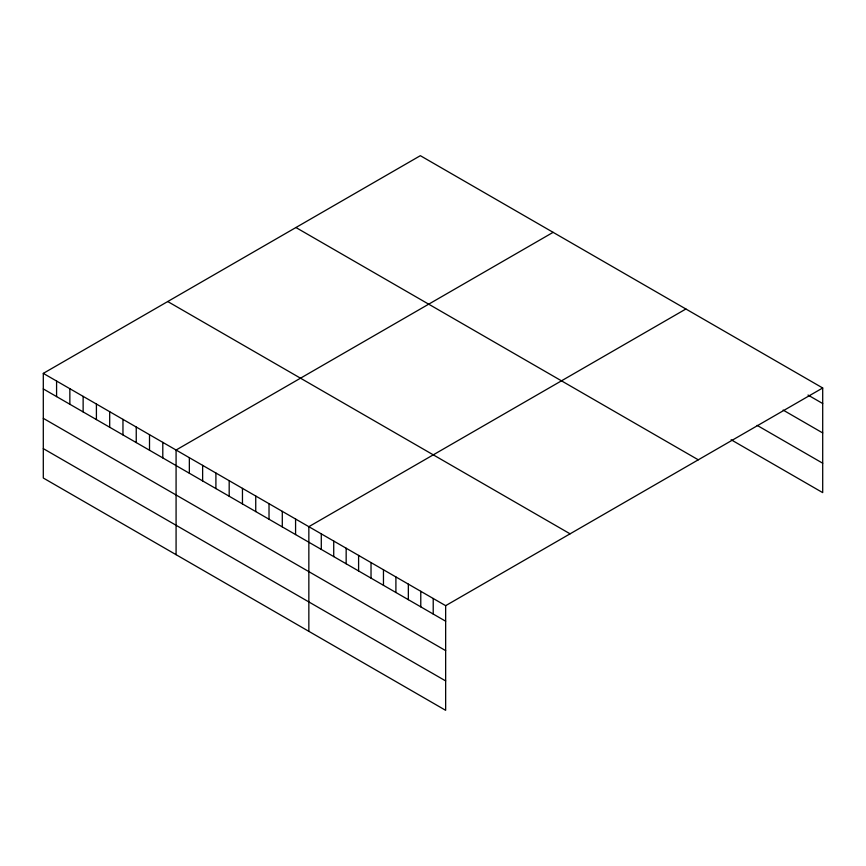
<?xml version="1.0" encoding="UTF-8"?>
<svg xmlns="http://www.w3.org/2000/svg" width="866" height="866" viewBox="0 0 866 866"><rect width="100%" height="100%" fill="white"/><g stroke="black" fill="none" stroke-linecap="round" stroke-linejoin="round"><path stroke-width="1.3" d="M43.3 373.376L445.654 605.67L445.654 710.315L43.3 478.021L43.3 373.376L420.346 155.685L822.7 387.979L822.7 492.624L731.12 439.755M553.125 232.337L176.079 450.028L176.079 554.684M685.904 309L308.848 526.68L308.848 631.336M445.654 605.67L822.7 387.979M808 395.048L822.7 403.534M783.135 410.083L822.7 432.935M757.122 425.368L822.7 463.223M295.923 227.52L698.277 459.814M167.723 301.53L570.077 533.824M43.3 388.921L445.654 621.214M43.3 418.332L445.654 650.626M43.3 448.62L445.654 680.914M433.216 598.482L433.216 614.037M420.779 591.305L420.779 606.86M408.341 584.128L408.341 599.683M395.903 576.94L395.903 592.496M383.465 569.763L383.465 585.319M371.027 562.586L371.027 578.142M358.6 555.409L358.6 570.954M346.162 548.221L346.162 563.777M333.724 541.044L333.724 556.6M321.286 533.867L321.286 549.423M295.577 519.015L295.577 534.571M282.294 511.351L282.294 526.907M269.023 503.687L269.023 519.243M255.741 496.023L255.741 511.579M242.458 488.359L242.458 503.915M229.187 480.695L229.187 496.24M215.905 473.02L215.905 488.576M202.633 465.356L202.633 480.911M189.351 457.692L189.351 473.247M162.797 442.364L162.797 457.919M149.515 434.7L149.515 450.255M136.243 427.035L136.243 442.58M122.961 419.361L122.961 434.916M109.69 411.696L109.69 427.252M96.407 404.032L96.407 419.588M83.136 396.368L83.136 411.924M69.854 388.704L69.854 404.26M56.582 381.04L56.582 396.596"/></g></svg>
